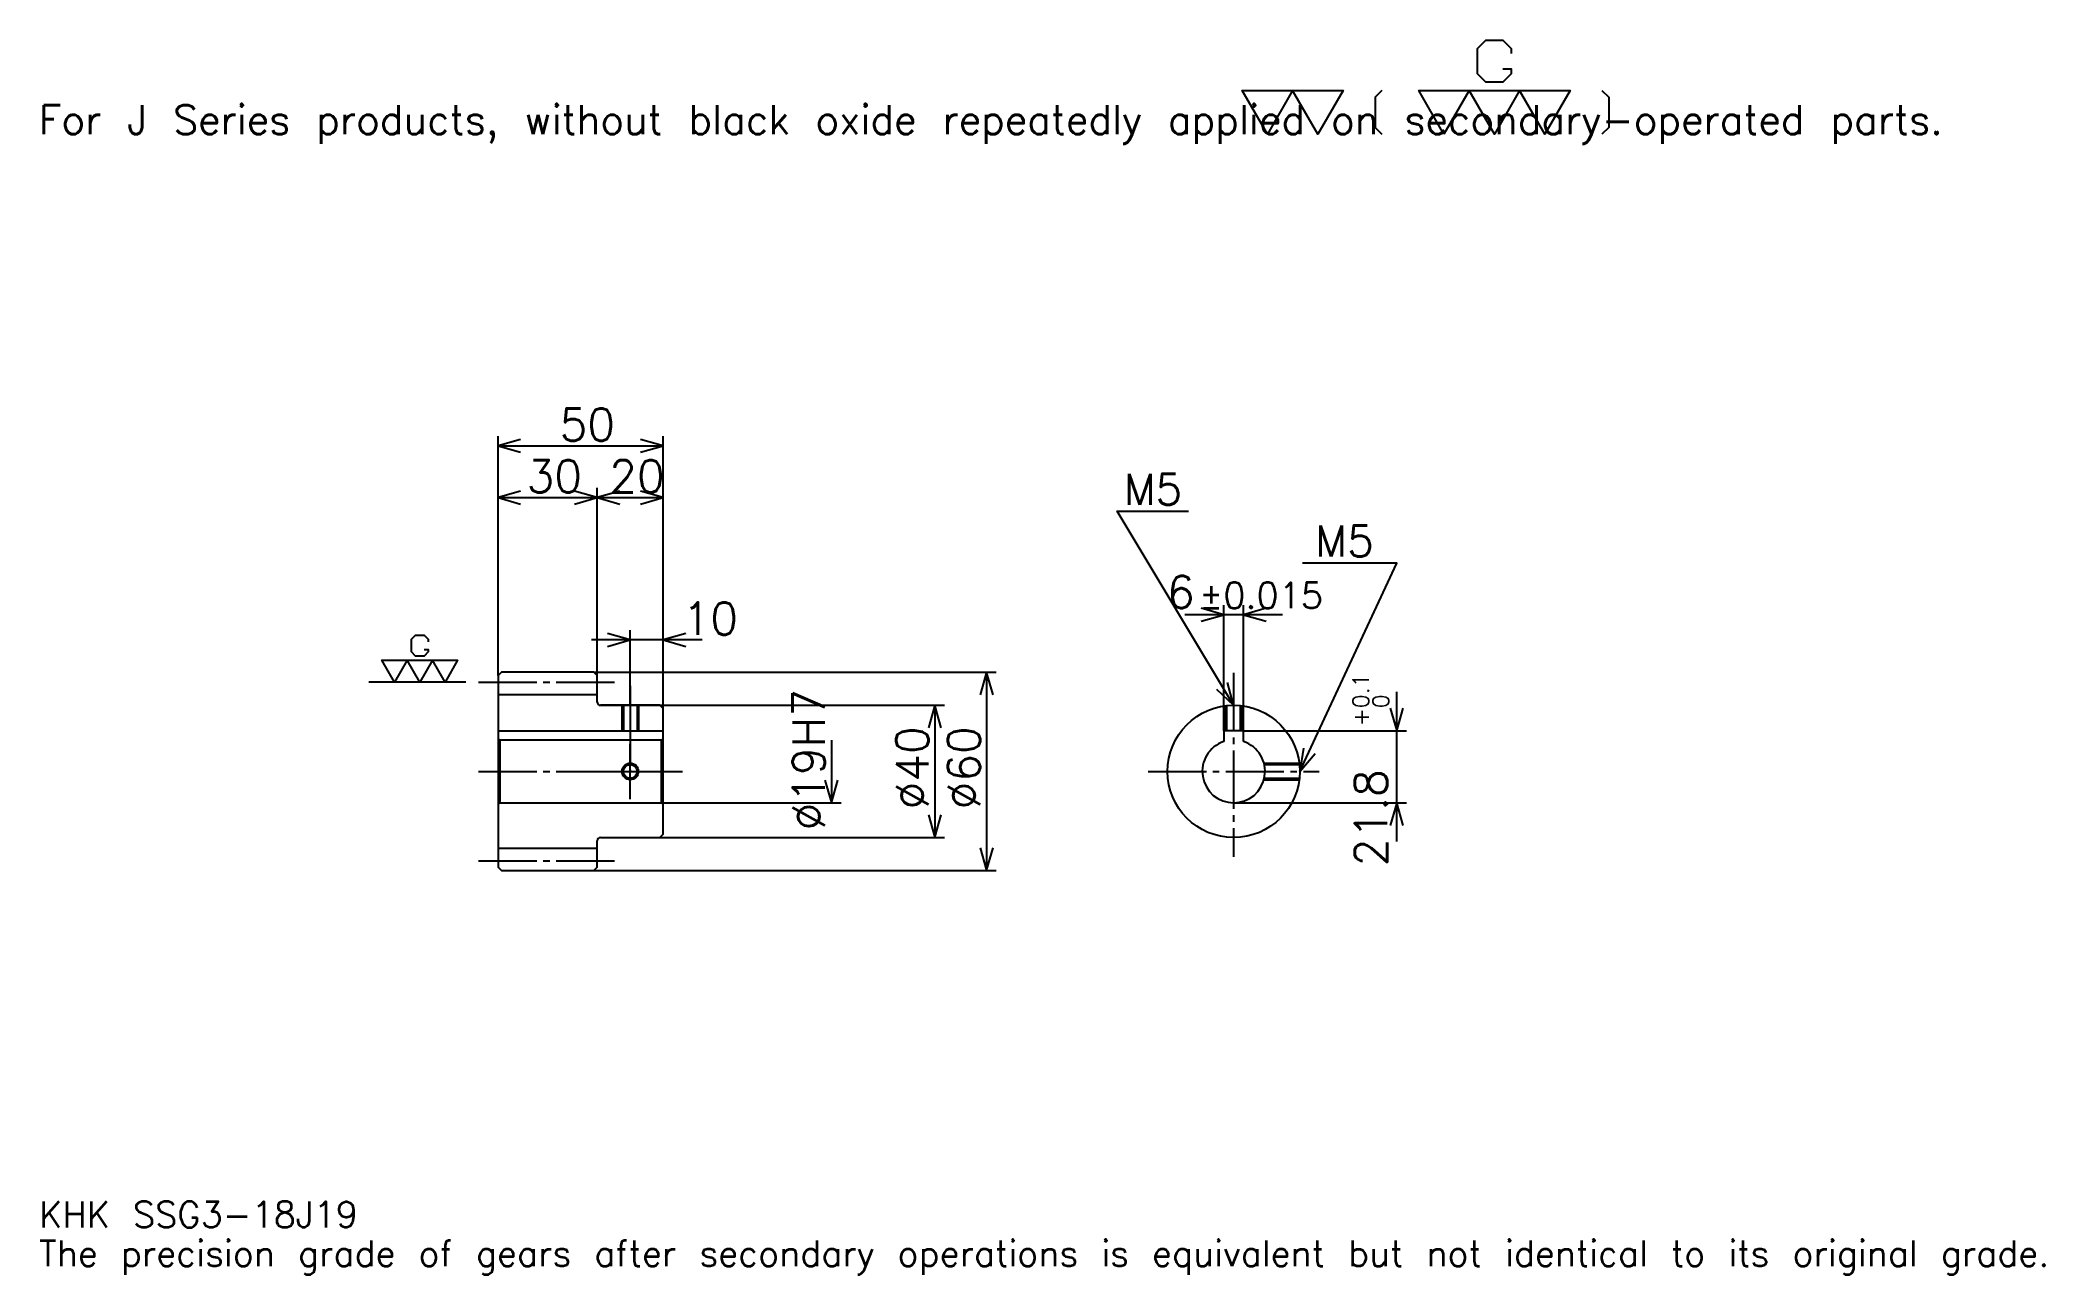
# Model space of a CAD drawing. Extents: x 20 to 627, y 7 to 381.
import ezdxf

# ---------------------------------------------------------------- set-up
doc = ezdxf.new("R2010")
doc.units = 0
doc.linetypes.add('DASHDOT', pattern=[23.478262, 17.608696, -1.956522, 1.956522, -1.956522])
doc.layers.get('0').update_dxf_attribs({"linetype": 'CONTINUOUS'})
doc.layers.add('DASHDOT', color=6, linetype='DASHDOT')
doc.styles.add('KANJI', font='TXT', dxfattribs={"bigfont": 'BIGFONT'})

msp = doc.modelspace()

# ---------------------------------------------------------------- linework, layer by layer
at = {"color": 5}
for p, q in [((158.478271, 189.456512), (158.478271, 260.869568)), ((158.478271, 257.934784), (208.478271, 257.934784)), ((208.478271, 189.456512), (208.478271, 260.869568)), ((188.478271, 189.456512), (188.478271, 245.217377)), ((158.478271, 242.282593), (188.478271, 242.282593)), ((188.478271, 242.282593), (208.478271, 242.282593)), ((395.826111, 206.847809), (366.347839, 206.847809)), ((378.086975, 171.756516), (378.086975, 209.782593)), ((384.086975, 171.756516), (384.086975, 209.782593)), ((198.478271, 189.456512), (198.478271, 202.173904)), ((220.217407, 199.23912), (186.739136, 199.23912)), ((158.478271, 188.456512), (158.478271, 189.456512)), ((187.478271, 189.456512), (208.478271, 189.456512)), ((188.478271, 188.456512), (188.478271, 189.456512)), ((198.478271, 179.456512), (198.478271, 189.456512)), ((198.478271, 179.456512), (198.478271, 189.456512)), ((208.478271, 189.456512), (309.239136, 189.456512)), ((208.478271, 178.456512), (208.478271, 189.456512)), ((306.304352, 189.456512), (306.304352, 129.456512)), ((430.434784, 138.217377), (430.434784, 183.495636)), ((189.478271, 179.456512), (208.478271, 179.456512)), ((208.478271, 179.456512), (293.586975, 179.456512)), ((290.652191, 179.456512), (290.652191, 139.456512)), ((384.086975, 171.756516), (433.369568, 171.756516)), ((259.347839, 168.956512), (259.347839, 149.956512)), ((208.478271, 149.956512), (262.282623, 149.956512)), ((381.086975, 149.956512), (433.369568, 149.956512)), ((189.478271, 139.456512), (208.478271, 139.456512)), ((208.478271, 139.456512), (293.586975, 139.456512)), ((187.478271, 129.456512), (208.478271, 129.456512)), ((208.478271, 129.456512), (309.239136, 129.456512))]:
    msp.add_line(p, q, dxfattribs=at)
at = {"color": 7}
msp.add_line((148.695663, 186.456512), (119.347839, 186.456512), dxfattribs=at)
at = {"color": 4}
for p, q in [((158.478271, 182.706512), (188.478271, 182.706512)), ((158.478271, 171.756516), (208.478271, 171.756516)), ((158.978271, 168.956512), (158.978271, 149.956512)), ((207.978271, 168.956512), (208.478271, 169.456512)), ((207.978271, 149.956512), (208.478271, 149.456512)), ((158.478271, 136.206512), (188.478271, 136.206512))]:
    msp.add_line(p, q, dxfattribs=at)
at = {"color": 7}
for points in [[(462.521729, 372.013062), (465.065216, 372.013062), (465.065216, 370.486969), (462.521729, 367.943481), (457.434784, 367.943481), (454.891296, 370.486969), (454.891296, 378.117401), (457.434784, 380.660889), (462.521729, 380.660889), (465.065216, 378.117401), (465.065216, 376.591309)], [(391.304352, 352.17392), (383.67392, 365.399994), (414.195648, 365.399994), (406.565216, 352.17392), (398.934784, 365.399994), (391.304352, 352.17392)], [(425.89566, 365.399994), (423.86087, 363.365234), (423.86087, 354.20871), (425.89566, 352.17392)], [(444.717407, 352.17392), (437.086975, 365.399994), (482.869568, 365.399994), (475.239136, 352.17392), (467.608704, 365.399994), (459.978271, 352.17392), (452.347839, 365.399994), (444.717407, 352.17392)], [(492.53479, 365.399994), (494.56958, 363.365234), (494.56958, 354.20871), (492.53479, 352.17392)], [(136.076096, 196.376068), (137.347839, 196.376068), (137.347839, 195.613037), (136.076096, 194.341293), (133.532623, 194.341293), (132.26088, 195.613037), (132.26088, 199.428253), (133.532623, 200.699982), (136.076096, 200.699982), (137.347839, 199.428253), (137.347839, 198.665207)], [(127.17392, 186.456512), (123.358704, 193.06955), (146.250015, 193.06955), (142.434799, 186.456512), (138.619568, 193.06955), (134.804352, 186.456512), (130.989136, 193.06955), (127.17392, 186.456512)]]:
    msp.add_lwpolyline(points, dxfattribs=at)
at = {"color": 5}
for points in [[(165.326096, 259.891296), (158.478271, 257.934784), (165.326096, 255.978256)], [(201.630447, 255.978256), (208.478271, 257.934784), (201.630447, 259.891296)], [(165.326096, 244.23912), (158.478271, 242.282593), (165.326096, 240.32608)], [(181.630447, 240.32608), (188.478271, 242.282593), (181.630447, 244.23912)], [(195.326096, 244.23912), (188.478271, 242.282593), (195.326096, 240.32608)], [(201.630447, 240.32608), (208.478271, 242.282593), (201.630447, 244.23912)], [(381.086975, 179.456512), (345.869568, 238.152161), (367.391296, 238.152161)], [(401.086975, 159.456512), (430.434784, 222.5), (401.869568, 222.5)], [(371.239136, 204.891296), (378.086975, 206.847809), (371.239136, 208.804337)], [(390.934784, 208.804337), (384.086975, 206.847809), (390.934784, 204.891296)], [(191.630447, 197.282593), (198.478271, 199.23912), (191.630447, 201.195648)], [(215.326096, 201.195648), (208.478271, 199.23912), (215.326096, 197.282593)], [(308.260864, 182.608688), (306.304352, 189.456512), (304.347839, 182.608688)], [(375.886078, 184.321854), (381.086975, 179.456512), (379.241486, 186.335098)], [(292.608704, 172.608688), (290.652191, 179.456512), (288.695679, 172.608688)], [(428.478271, 178.60434), (430.434784, 171.756516), (432.391296, 178.60434)], [(402.203186, 166.490341), (401.086975, 159.456512), (405.750671, 164.838913)], [(257.391327, 156.804337), (259.347839, 149.956512), (261.304352, 156.804337)], [(288.695679, 146.304337), (290.652191, 139.456512), (292.608704, 146.304337)], [(432.391296, 143.108688), (430.434784, 149.956512), (428.478271, 143.108688)], [(304.347839, 136.304337), (306.304352, 129.456512), (308.260864, 136.304337)]]:
    msp.add_lwpolyline(points, dxfattribs=at)
at = {"color": 4}
for points in [[(188.478271, 180.456512), (188.478271, 188.456512), (187.478271, 189.456512), (159.478271, 189.456512), (158.478271, 188.456512), (158.478271, 149.456512)], [(189.478271, 139.456512), (207.478271, 139.456512), (208.478271, 140.456512), (208.478271, 178.456512), (207.478271, 179.456512), (189.478271, 179.456512)], [(195.978271, 179.456512), (195.978271, 171.756516)], [(196.413269, 179.456512), (196.413269, 171.756516)], [(200.543274, 179.456512), (200.543274, 171.756516)], [(200.978271, 179.456512), (200.978271, 171.756516)], [(378.586975, 171.756516), (378.586975, 179.299652)], [(379.021973, 171.756516), (379.021973, 179.349625)], [(383.151978, 171.756516), (383.151978, 179.349625)], [(383.586975, 171.756516), (383.586975, 179.299652)], [(384.086975, 168.470398), (384.086975, 171.756516), (378.086975, 171.756516), (378.086975, 168.470398)], [(158.478271, 149.456512), (158.978271, 149.956512), (207.978271, 149.956512), (207.978271, 168.956512), (158.978271, 168.956512), (158.478271, 169.456512)], [(390.252106, 161.956512), (400.930115, 161.956512)], [(390.359802, 161.521515), (400.980072, 161.521515)], [(390.252106, 156.956512), (400.930115, 156.956512)], [(390.359802, 157.39151), (400.980072, 157.39151)], [(158.478271, 149.456512), (158.478271, 130.456512), (159.478271, 129.456512), (187.478271, 129.456512), (188.478271, 130.456512), (188.478271, 138.456512)]]:
    msp.add_lwpolyline(points, dxfattribs=at)
for centre, radius in [((381.086975, 159.456512), 20), ((198.478271, 159.456512), 2.065)]:
    msp.add_circle(centre, radius, dxfattribs=at)
at = {"color": 7}
msp.add_circle((198.478271, 159.456512), 2.5, dxfattribs=at)
at = {"color": 4}
for centre, radius, start, end in [((189.478271, 180.456512), 1, 180, 270), ((381.086975, 159.456512), 9.5, 108.408480326, 71.591519674), ((189.478271, 138.456512), 1, 90, 180)]:
    msp.add_arc(centre, radius, start, end, dxfattribs=at)
at = {"layer": 'DASHDOT', "color": 7}
for p, q in [((381.086975, 189.23912), (381.086975, 133.586945)), ((152.608704, 186.456512), (194.347839, 186.456512)), ((198.478271, 179.456512), (198.478271, 159.456512)), ((152.608704, 159.456512), (214.347839, 159.456512)), ((355.217407, 159.456512), (406.956543, 159.456512)), ((152.608704, 132.456512), (194.347839, 132.456512))]:
    msp.add_line(p, q, dxfattribs=at)
for points in [[(198.478271, 185.32608), (198.478271, 165.886948)], [(198.478271, 151.086945), (198.478271, 167.82608)], [(190.108704, 159.456512), (206.847839, 159.456512)]]:
    msp.add_lwpolyline(points, dxfattribs=at)

# ---------------------------------------------------------------- texts
at = {"color": 7, "style": 'KANJI'}
for s, height, p in [('For J Series products, without black oxide repeatedly applied on secondary-operated parts.', 8.804348, (19.565218, 352.17392)), ('50', 9.782609, (177.119568, 259.5)), ('30', 9.782609, (167.119568, 243.847809)), ('20', 9.782609, (192.119568, 243.847809)), ('M5', 9.391305, (347.826111, 240.108688)), ('M5', 9.391305, (405.782593, 224.456512)), ('6', 9.782609, (360.893738, 208.804337)), ('%%p0.015', 7.826087, (370.577301, 208.804337)), ('10', 9.782609, (214.347839, 200.804337)), ('KHK SSG3-18J19', 7.826087, (19.565218, 21.52174)), ('The precision grade of gears after secondary operations is equivalent but not identical to its original grade.', 7.826087, (19.565218, 9.782609))]:
    msp.add_text(s, height=height, dxfattribs=at).set_placement(p)
for s, height, p in [('%%c19H7', 9.782609, (257.391327, 141.603256)), ('0.1', 4.891304, (422.021729, 178.60405)), ('0', 4.891304, (428.086945, 178.60405)), ('+', 4.891304, (422.021729, 173.125793)), ('%%c40', 9.782609, (288.695679, 147.961945)), ('%%c60', 9.782609, (304.347839, 147.961945)), ('21.8', 9.782609, (427.5, 130.782791))]:
    msp.add_text(s, height=height, rotation=90, dxfattribs=at).set_placement(p)

doc.saveas('drawing.dxf')
